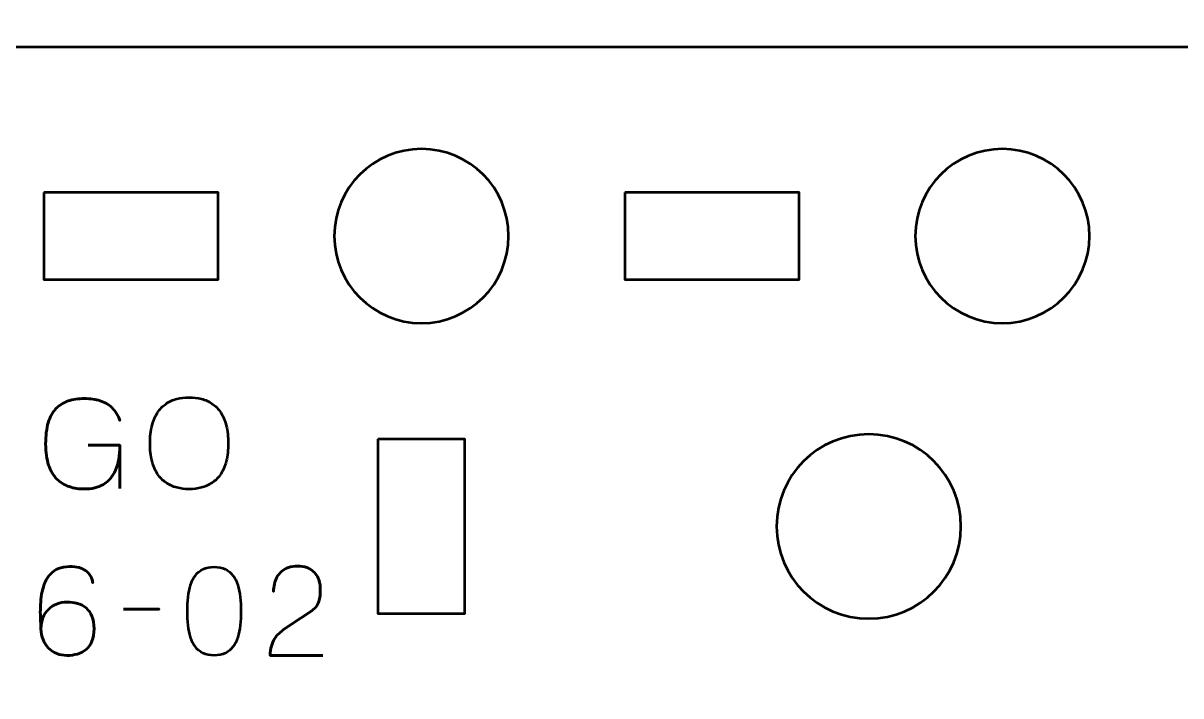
# Model space of a CAD drawing. Header units: centimetres. Extents: x -18.1 to -2.9, y -25.3 to -4.3.
# Drawn here: x -10.871 to -6.886, y -23.033 to -20.717 of the extents above; entities that cross this region are included whole.
import ezdxf

# ---------------------------------------------------------------- set-up
doc = ezdxf.new("R2010")
doc.units = ezdxf.units.CM
doc.header["$MEASUREMENT"] = 0
doc.layers.add('Layer 1', color=7, linetype='Continuous')

msp = doc.modelspace()

# ---------------------------------------------------------------- linework, layer by layer
at = {"layer": 'Layer 1', "color": 22, "lineweight": 53}
msp.add_open_spline([(-18.10003, -24.8499), (-18.10003, -24.8499), (-18.10003, -4.84994), (-18.10003, -4.84994), (-18.10003, -4.84994), (-18.10003, -4.57297), (-17.87694, -4.34998), (-17.59994, -4.34998), (-17.59994, -4.34998), (-17.59994, -4.34998), (-3.40007, -4.34998), (-3.40007, -4.34998), (-3.40007, -4.34998), (-3.12293, -4.34998), (-2.89997, -4.57297), (-2.89997, -4.84994), (-2.89997, -4.84994), (-2.89997, -4.84994), (-2.89997, -24.8499), (-2.89997, -24.8499), (-2.89997, -24.8499), (-2.89997, -25.1269), (-3.12293, -25.34999), (-3.40007, -25.34999), (-3.40007, -25.34999), (-3.40007, -25.34999), (-17.59994, -25.34999), (-17.59994, -25.34999), (-17.59994, -25.34999), (-17.87694, -25.34999), (-18.10003, -25.1269), (-18.10003, -24.8499)], degree=3, knots=[0, 0, 0, 0, 0.125, 0.125, 0.125, 0.125, 0.25, 0.25, 0.25, 0.25, 0.375, 0.375, 0.375, 0.375, 0.5, 0.5, 0.5, 0.5, 0.625, 0.625, 0.625, 0.625, 0.75, 0.75, 0.75, 0.75, 0.875, 0.875, 0.875, 0.875, 1, 1, 1, 1], dxfattribs=at)
at = {"layer": 'Layer 1', "color": 2, "lineweight": 53}
msp.add_open_spline([(-15.64991, -20.79996), (-15.64991, -20.79996), (-5.34995, -20.79996), (-5.34995, -20.79996), (-5.34995, -20.79996), (-5.07298, -20.79996), (-4.84999, -21.02306), (-4.84999, -21.30006), (-4.84999, -21.30006), (-4.84999, -21.30006), (-4.84999, -23.59998), (-4.84999, -23.59998), (-4.84999, -23.59998), (-4.84999, -23.87699), (-5.07298, -24.09994), (-5.34995, -24.09994), (-5.34995, -24.09994), (-5.34995, -24.09994), (-15.64991, -24.09994), (-15.64991, -24.09994), (-15.64991, -24.09994), (-15.9269, -24.09994), (-16.14999, -23.87699), (-16.14999, -23.59998), (-16.14999, -23.59998), (-16.14999, -23.59998), (-16.14999, -21.30006), (-16.14999, -21.30006), (-16.14999, -21.30006), (-16.14999, -21.02306), (-15.9269, -20.79996), (-15.64991, -20.79996)], degree=3, knots=[0, 0, 0, 0, 0.125, 0.125, 0.125, 0.125, 0.25, 0.25, 0.25, 0.25, 0.375, 0.375, 0.375, 0.375, 0.5, 0.5, 0.5, 0.5, 0.625, 0.625, 0.625, 0.625, 0.75, 0.75, 0.75, 0.75, 0.875, 0.875, 0.875, 0.875, 1, 1, 1, 1], dxfattribs=at)
at = {"layer": 'Layer 1', "color": 250, "lineweight": 53}
for points in [[(-9.19999, -21.44999), (-9.19999, -21.61576), (-9.33431, -21.74999), (-9.49998, -21.74999), (-9.49998, -21.74999), (-9.66561, -21.74999), (-9.79998, -21.61576), (-9.79998, -21.44999), (-9.79998, -21.44999), (-9.79998, -21.28433), (-9.66561, -21.14999), (-9.49998, -21.14999), (-9.49998, -21.14999), (-9.33431, -21.14999), (-9.19999, -21.28433), (-9.19999, -21.44999)], [(-7.20002, -21.44999), (-7.20002, -21.61576), (-7.33425, -21.74999), (-7.50002, -21.74999), (-7.50002, -21.74999), (-7.66569, -21.74999), (-7.80002, -21.61576), (-7.80002, -21.44999), (-7.80002, -21.44999), (-7.80002, -21.28433), (-7.66569, -21.14999), (-7.50002, -21.14999), (-7.50002, -21.14999), (-7.33425, -21.14999), (-7.20002, -21.28433), (-7.20002, -21.44999)], [(-10.8, -21.30006), (-10.8, -21.30006), (-10.2, -21.30006), (-10.2, -21.30006), (-10.2, -21.30006), (-10.2, -21.30006), (-10.2, -21.60006), (-10.2, -21.60006), (-10.2, -21.60006), (-10.2, -21.60006), (-10.8, -21.60006), (-10.8, -21.60006), (-10.8, -21.60006), (-10.8, -21.60006), (-10.8, -21.30006), (-10.8, -21.30006)], [(-8.79994, -21.30006), (-8.79994, -21.30006), (-8.19993, -21.30006), (-8.19993, -21.30006), (-8.19993, -21.30006), (-8.19993, -21.30006), (-8.19993, -21.60006), (-8.19993, -21.60006), (-8.19993, -21.60006), (-8.19993, -21.60006), (-8.79994, -21.60006), (-8.79994, -21.60006), (-8.79994, -21.60006), (-8.79994, -21.60006), (-8.79994, -21.30006), (-8.79994, -21.30006)], [(-9.65005, -22.15001), (-9.65005, -22.15001), (-9.35005, -22.15001), (-9.35005, -22.15001), (-9.35005, -22.15001), (-9.35005, -22.15001), (-9.35005, -22.75), (-9.35005, -22.75), (-9.35005, -22.75), (-9.35005, -22.75), (-9.65005, -22.75), (-9.65005, -22.75), (-9.65005, -22.75), (-9.65005, -22.75), (-9.65005, -22.15001), (-9.65005, -22.15001)], [(-7.95997, -22.13245), (-7.78465, -22.13245), (-7.64247, -22.27463), (-7.64247, -22.44995), (-7.64247, -22.44995), (-7.64247, -22.62527), (-7.78465, -22.76745), (-7.95997, -22.76745), (-7.95997, -22.76745), (-8.13529, -22.76745), (-8.27747, -22.62527), (-8.27747, -22.44995), (-8.27747, -22.44995), (-8.27747, -22.27463), (-8.13529, -22.13245), (-7.95997, -22.13245)]]:
    msp.add_open_spline(points, degree=3, knots=[0, 0, 0, 0, 0.25, 0.25, 0.25, 0.25, 0.5, 0.5, 0.5, 0.5, 0.75, 0.75, 0.75, 0.75, 1, 1, 1, 1], dxfattribs=at)
at = {"layer": 'Layer 1', "color": 30, "lineweight": 53}
for points, knots in [([(-10.64689, -22.17079), (-10.64689, -22.17079), (-10.5381, -22.17079), (-10.5381, -22.17079), (-10.5381, -22.17079), (-10.53824, -22.20544), (-10.54318, -22.23387), (-10.55306, -22.25602), (-10.55306, -22.25602), (-10.56293, -22.27825), (-10.5769, -22.29462), (-10.59511, -22.30527), (-10.59511, -22.30527), (-10.61331, -22.31586), (-10.6349, -22.32115), (-10.66002, -22.32108), (-10.66002, -22.32108), (-10.67886, -22.32115), (-10.69635, -22.31854), (-10.71251, -22.3131), (-10.71251, -22.3131), (-10.72867, -22.30774), (-10.74285, -22.29899), (-10.75499, -22.28693), (-10.75499, -22.28693), (-10.76712, -22.27486), (-10.77665, -22.25892), (-10.78342, -22.23909), (-10.78342, -22.23909), (-10.79019, -22.21927), (-10.79365, -22.19492), (-10.79379, -22.16614), (-10.79379, -22.16614), (-10.79372, -22.13721), (-10.79069, -22.1128), (-10.78469, -22.09276), (-10.78469, -22.09276), (-10.77862, -22.07279), (-10.76987, -22.05671), (-10.7583, -22.0445), (-10.7583, -22.0445), (-10.7468, -22.03237), (-10.73276, -22.02355), (-10.71625, -22.01804), (-10.71625, -22.01804), (-10.69974, -22.01254), (-10.68104, -22.00986), (-10.66002, -22.00993), (-10.66002, -22.00993), (-10.64005, -22.00986), (-10.62213, -22.01233), (-10.60618, -22.01734), (-10.60618, -22.01734), (-10.59024, -22.02235), (-10.57655, -22.03039), (-10.56512, -22.04147), (-10.56512, -22.04147), (-10.55362, -22.05254), (-10.54466, -22.06715), (-10.5381, -22.08528), (-10.5381, -22.08528), (-10.54466, -22.06715), (-10.55362, -22.05254), (-10.56512, -22.04147), (-10.56512, -22.04147), (-10.57655, -22.03039), (-10.59024, -22.02235), (-10.60618, -22.01734), (-10.60618, -22.01734), (-10.62213, -22.01233), (-10.64005, -22.00986), (-10.66002, -22.00993), (-10.66002, -22.00993), (-10.68104, -22.00986), (-10.69974, -22.01254), (-10.71625, -22.01804), (-10.71625, -22.01804), (-10.73276, -22.02355), (-10.7468, -22.03237), (-10.7583, -22.0445), (-10.7583, -22.0445), (-10.76987, -22.05671), (-10.77862, -22.07279), (-10.78469, -22.09276), (-10.78469, -22.09276), (-10.79069, -22.1128), (-10.79372, -22.13721), (-10.79379, -22.16614), (-10.79379, -22.16614), (-10.79365, -22.19492), (-10.79019, -22.21927), (-10.78342, -22.23909), (-10.78342, -22.23909), (-10.77665, -22.25892), (-10.76712, -22.27486), (-10.75499, -22.28693), (-10.75499, -22.28693), (-10.74285, -22.29899), (-10.72867, -22.30774), (-10.71251, -22.3131), (-10.71251, -22.3131), (-10.69635, -22.31854), (-10.67886, -22.32115), (-10.66002, -22.32108), (-10.66002, -22.32108), (-10.6349, -22.32115), (-10.61331, -22.31586), (-10.59511, -22.30527), (-10.59511, -22.30527), (-10.5769, -22.29462), (-10.56293, -22.27825), (-10.55306, -22.25602), (-10.55306, -22.25602), (-10.54318, -22.23387), (-10.53824, -22.20544), (-10.5381, -22.17079), (-10.5381, -22.17079), (-10.5381, -22.17079), (-10.64689, -22.17079), (-10.64689, -22.17079)], [0, 0, 0, 0, 0.0333333, 0.0333333, 0.0333333, 0.0333333, 0.0666667, 0.0666667, 0.0666667, 0.0666667, 0.1, 0.1, 0.1, 0.1, 0.1333333, 0.1333333, 0.1333333, 0.1333333, 0.1666667, 0.1666667, 0.1666667, 0.1666667, 0.2, 0.2, 0.2, 0.2, 0.2333333, 0.2333333, 0.2333333, 0.2333333, 0.2666667, 0.2666667, 0.2666667, 0.2666667, 0.3, 0.3, 0.3, 0.3, 0.3333333, 0.3333333, 0.3333333, 0.3333333, 0.3666667, 0.3666667, 0.3666667, 0.3666667, 0.4, 0.4, 0.4, 0.4, 0.4333333, 0.4333333, 0.4333333, 0.4333333, 0.4666667, 0.4666667, 0.4666667, 0.4666667, 0.5, 0.5, 0.5, 0.5, 0.5333333, 0.5333333, 0.5333333, 0.5333333, 0.5666667, 0.5666667, 0.5666667, 0.5666667, 0.6, 0.6, 0.6, 0.6, 0.6333333, 0.6333333, 0.6333333, 0.6333333, 0.6666667, 0.6666667, 0.6666667, 0.6666667, 0.7, 0.7, 0.7, 0.7, 0.7333333, 0.7333333, 0.7333333, 0.7333333, 0.7666667, 0.7666667, 0.7666667, 0.7666667, 0.8, 0.8, 0.8, 0.8, 0.8333333, 0.8333333, 0.8333333, 0.8333333, 0.8666667, 0.8666667, 0.8666667, 0.8666667, 0.9, 0.9, 0.9, 0.9, 0.9333333, 0.9333333, 0.9333333, 0.9333333, 0.9666667, 0.9666667, 0.9666667, 0.9666667, 1, 1, 1, 1]), ([(-10.29976, -22.3215), (-10.28487, -22.32157), (-10.27076, -22.31981), (-10.25729, -22.31635), (-10.25729, -22.31635), (-10.24388, -22.31282), (-10.23161, -22.30732), (-10.22039, -22.2997), (-10.22039, -22.2997), (-10.20917, -22.29215), (-10.19943, -22.2822), (-10.19118, -22.26992), (-10.19118, -22.26992), (-10.18292, -22.25765), (-10.17657, -22.24276), (-10.17206, -22.22526), (-10.17206, -22.22526), (-10.16747, -22.20777), (-10.16521, -22.18737), (-10.16514, -22.16402), (-10.16514, -22.16402), (-10.16521, -22.14067), (-10.16747, -22.12028), (-10.17206, -22.10271), (-10.17206, -22.10271), (-10.17657, -22.08514), (-10.18292, -22.07018), (-10.19118, -22.05784), (-10.19118, -22.05784), (-10.19943, -22.04549), (-10.20917, -22.03547), (-10.22039, -22.02778), (-10.22039, -22.02778), (-10.23161, -22.02009), (-10.24388, -22.01452), (-10.25729, -22.01092), (-10.25729, -22.01092), (-10.27076, -22.00739), (-10.28487, -22.00563), (-10.29976, -22.0057), (-10.29976, -22.0057), (-10.31465, -22.00563), (-10.32876, -22.00739), (-10.34224, -22.01092), (-10.34224, -22.01092), (-10.35564, -22.01452), (-10.36792, -22.02009), (-10.37914, -22.02778), (-10.37914, -22.02778), (-10.39035, -22.03547), (-10.40009, -22.04549), (-10.40835, -22.05784), (-10.40835, -22.05784), (-10.4166, -22.07018), (-10.42295, -22.08514), (-10.42747, -22.10271), (-10.42747, -22.10271), (-10.43205, -22.12028), (-10.43431, -22.14067), (-10.43438, -22.16402), (-10.43438, -22.16402), (-10.43431, -22.18737), (-10.43205, -22.20777), (-10.42747, -22.22526), (-10.42747, -22.22526), (-10.42295, -22.24276), (-10.4166, -22.25765), (-10.40835, -22.26992), (-10.40835, -22.26992), (-10.40009, -22.2822), (-10.39035, -22.29215), (-10.37914, -22.2997), (-10.37914, -22.2997), (-10.36792, -22.30732), (-10.35564, -22.31282), (-10.34224, -22.31635), (-10.34224, -22.31635), (-10.32876, -22.31981), (-10.31465, -22.32157), (-10.29976, -22.3215)], [0, 0, 0, 0, 0.05, 0.05, 0.05, 0.05, 0.1, 0.1, 0.1, 0.1, 0.15, 0.15, 0.15, 0.15, 0.2, 0.2, 0.2, 0.2, 0.25, 0.25, 0.25, 0.25, 0.3, 0.3, 0.3, 0.3, 0.35, 0.35, 0.35, 0.35, 0.4, 0.4, 0.4, 0.4, 0.45, 0.45, 0.45, 0.45, 0.5, 0.5, 0.5, 0.5, 0.55, 0.55, 0.55, 0.55, 0.6, 0.6, 0.6, 0.6, 0.65, 0.65, 0.65, 0.65, 0.7, 0.7, 0.7, 0.7, 0.75, 0.75, 0.75, 0.75, 0.8, 0.8, 0.8, 0.8, 0.85, 0.85, 0.85, 0.85, 0.9, 0.9, 0.9, 0.9, 0.95, 0.95, 0.95, 0.95, 1, 1, 1, 1]), ([(-10.29976, -22.3215), (-10.28487, -22.32157), (-10.27076, -22.31981), (-10.25729, -22.31635), (-10.25729, -22.31635), (-10.24388, -22.31282), (-10.23161, -22.30732), (-10.22039, -22.2997), (-10.22039, -22.2997), (-10.20917, -22.29215), (-10.19943, -22.2822), (-10.19118, -22.26992), (-10.19118, -22.26992), (-10.18292, -22.25765), (-10.17657, -22.24276), (-10.17206, -22.22526), (-10.17206, -22.22526), (-10.16747, -22.20777), (-10.16521, -22.18737), (-10.16514, -22.16402), (-10.16514, -22.16402), (-10.16521, -22.14067), (-10.16747, -22.12028), (-10.17206, -22.10271), (-10.17206, -22.10271), (-10.17657, -22.08514), (-10.18292, -22.07018), (-10.19118, -22.05784), (-10.19118, -22.05784), (-10.19943, -22.04549), (-10.20917, -22.03547), (-10.22039, -22.02778), (-10.22039, -22.02778), (-10.23161, -22.02009), (-10.24388, -22.01452), (-10.25729, -22.01092), (-10.25729, -22.01092), (-10.27076, -22.00739), (-10.28487, -22.00563), (-10.29976, -22.0057), (-10.29976, -22.0057), (-10.31465, -22.00563), (-10.32876, -22.00739), (-10.34224, -22.01092), (-10.34224, -22.01092), (-10.35564, -22.01452), (-10.36792, -22.02009), (-10.37914, -22.02778), (-10.37914, -22.02778), (-10.39035, -22.03547), (-10.40009, -22.04549), (-10.40835, -22.05784), (-10.40835, -22.05784), (-10.4166, -22.07018), (-10.42295, -22.08514), (-10.42747, -22.10271), (-10.42747, -22.10271), (-10.43205, -22.12028), (-10.43431, -22.14067), (-10.43438, -22.16402), (-10.43438, -22.16402), (-10.43431, -22.18737), (-10.43205, -22.20777), (-10.42747, -22.22526), (-10.42747, -22.22526), (-10.42295, -22.24276), (-10.4166, -22.25765), (-10.40835, -22.26992), (-10.40835, -22.26992), (-10.40009, -22.2822), (-10.39035, -22.29215), (-10.37914, -22.2997), (-10.37914, -22.2997), (-10.36792, -22.30732), (-10.35564, -22.31282), (-10.34224, -22.31635), (-10.34224, -22.31635), (-10.32876, -22.31981), (-10.31465, -22.32157), (-10.29976, -22.3215)], [0, 0, 0, 0, 0.05, 0.05, 0.05, 0.05, 0.1, 0.1, 0.1, 0.1, 0.15, 0.15, 0.15, 0.15, 0.2, 0.2, 0.2, 0.2, 0.25, 0.25, 0.25, 0.25, 0.3, 0.3, 0.3, 0.3, 0.35, 0.35, 0.35, 0.35, 0.4, 0.4, 0.4, 0.4, 0.45, 0.45, 0.45, 0.45, 0.5, 0.5, 0.5, 0.5, 0.55, 0.55, 0.55, 0.55, 0.6, 0.6, 0.6, 0.6, 0.65, 0.65, 0.65, 0.65, 0.7, 0.7, 0.7, 0.7, 0.75, 0.75, 0.75, 0.75, 0.8, 0.8, 0.8, 0.8, 0.85, 0.85, 0.85, 0.85, 0.9, 0.9, 0.9, 0.9, 0.95, 0.95, 0.95, 0.95, 1, 1, 1, 1]), ([(-10.5381, -22.31896), (-10.5381, -22.31896), (-10.5381, -22.17079), (-10.5381, -22.17079), (-10.5381, -22.17079), (-10.5381, -22.17079), (-10.5381, -22.31896), (-10.5381, -22.31896)], [0, 0, 0, 0, 0.5, 0.5, 0.5, 0.5, 1, 1, 1, 1]), ([(-10.81008, -22.80241), (-10.81001, -22.78858), (-10.80776, -22.77609), (-10.80324, -22.7648), (-10.80324, -22.7648), (-10.7988, -22.75358), (-10.79252, -22.74392), (-10.7844, -22.7358), (-10.7844, -22.7358), (-10.77636, -22.72776), (-10.76683, -22.72155), (-10.75597, -22.71718), (-10.75597, -22.71718), (-10.7451, -22.7128), (-10.73318, -22.71062), (-10.72034, -22.71054), (-10.72034, -22.71054), (-10.70743, -22.71047), (-10.69536, -22.7121), (-10.68414, -22.71534), (-10.68414, -22.71534), (-10.67292, -22.71852), (-10.66312, -22.72374), (-10.65458, -22.73094), (-10.65458, -22.73094), (-10.64604, -22.73806), (-10.63934, -22.74752), (-10.63454, -22.7593), (-10.63454, -22.7593), (-10.62975, -22.77108), (-10.62728, -22.7854), (-10.62721, -22.80241), (-10.62721, -22.80241), (-10.62728, -22.81941), (-10.62975, -22.83373), (-10.63454, -22.84552), (-10.63454, -22.84552), (-10.63934, -22.8573), (-10.64604, -22.86675), (-10.65458, -22.87388), (-10.65458, -22.87388), (-10.66312, -22.88108), (-10.67292, -22.8863), (-10.68414, -22.88947), (-10.68414, -22.88947), (-10.69536, -22.89272), (-10.70743, -22.89434), (-10.72034, -22.89427), (-10.72034, -22.89427), (-10.73318, -22.8942), (-10.74496, -22.89201), (-10.75576, -22.88764), (-10.75576, -22.88764), (-10.76648, -22.88326), (-10.77579, -22.87705), (-10.78377, -22.86894), (-10.78377, -22.86894), (-10.79174, -22.8609), (-10.79802, -22.85123), (-10.80253, -22.83994), (-10.80253, -22.83994), (-10.80712, -22.82872), (-10.80959, -22.81624), (-10.81008, -22.80241), (-10.81008, -22.80241), (-10.81037, -22.79542), (-10.81072, -22.7871), (-10.81121, -22.77743), (-10.81121, -22.77743), (-10.81171, -22.76769), (-10.81199, -22.75711), (-10.81206, -22.74575), (-10.81206, -22.74575), (-10.81213, -22.73432), (-10.81178, -22.72254), (-10.81086, -22.71047), (-10.81086, -22.71047), (-10.81001, -22.69834), (-10.80832, -22.68641), (-10.80585, -22.67463), (-10.80585, -22.67463), (-10.80338, -22.66292), (-10.79985, -22.65184), (-10.7952, -22.64147), (-10.7952, -22.64147), (-10.79054, -22.6311), (-10.78454, -22.62193), (-10.77713, -22.61395), (-10.77713, -22.61395), (-10.76966, -22.60598), (-10.76055, -22.5997), (-10.74976, -22.59512), (-10.74976, -22.59512), (-10.73896, -22.5906), (-10.72619, -22.58827), (-10.71145, -22.5882), (-10.71145, -22.5882), (-10.69861, -22.58827), (-10.68774, -22.58954), (-10.67871, -22.59201), (-10.67871, -22.59201), (-10.66968, -22.59448), (-10.66227, -22.5978), (-10.65634, -22.60189), (-10.65634, -22.60189), (-10.65049, -22.60605), (-10.64583, -22.61057), (-10.64245, -22.61558), (-10.64245, -22.61558), (-10.63906, -22.62052), (-10.63652, -22.62553), (-10.63497, -22.63054), (-10.63497, -22.63054), (-10.63334, -22.63554), (-10.63229, -22.6402), (-10.63186, -22.64451), (-10.63186, -22.64451), (-10.63229, -22.6402), (-10.63334, -22.63554), (-10.63497, -22.63054), (-10.63497, -22.63054), (-10.63652, -22.62553), (-10.63906, -22.62052), (-10.64245, -22.61558), (-10.64245, -22.61558), (-10.64583, -22.61057), (-10.65049, -22.60605), (-10.65634, -22.60189), (-10.65634, -22.60189), (-10.66227, -22.5978), (-10.66968, -22.59448), (-10.67871, -22.59201), (-10.67871, -22.59201), (-10.68774, -22.58954), (-10.69861, -22.58827), (-10.71145, -22.5882), (-10.71145, -22.5882), (-10.72619, -22.58827), (-10.73896, -22.5906), (-10.74976, -22.59512), (-10.74976, -22.59512), (-10.76055, -22.5997), (-10.76966, -22.60598), (-10.77713, -22.61395), (-10.77713, -22.61395), (-10.78454, -22.62193), (-10.79054, -22.6311), (-10.7952, -22.64147), (-10.7952, -22.64147), (-10.79985, -22.65184), (-10.80338, -22.66292), (-10.80585, -22.67463), (-10.80585, -22.67463), (-10.80832, -22.68641), (-10.81001, -22.69834), (-10.81086, -22.71047), (-10.81086, -22.71047), (-10.81178, -22.72254), (-10.81213, -22.73432), (-10.81206, -22.74575), (-10.81206, -22.74575), (-10.81199, -22.75711), (-10.81171, -22.76769), (-10.81121, -22.77743), (-10.81121, -22.77743), (-10.81072, -22.7871), (-10.81037, -22.79542), (-10.81008, -22.80241), (-10.81008, -22.80241), (-10.80959, -22.81624), (-10.80712, -22.82872), (-10.80253, -22.83994), (-10.80253, -22.83994), (-10.79802, -22.85123), (-10.79174, -22.8609), (-10.78377, -22.86894), (-10.78377, -22.86894), (-10.77579, -22.87705), (-10.76648, -22.88326), (-10.75576, -22.88764), (-10.75576, -22.88764), (-10.74496, -22.89201), (-10.73318, -22.8942), (-10.72034, -22.89427), (-10.72034, -22.89427), (-10.70743, -22.89434), (-10.69536, -22.89272), (-10.68414, -22.88947), (-10.68414, -22.88947), (-10.67292, -22.8863), (-10.66312, -22.88108), (-10.65458, -22.87388), (-10.65458, -22.87388), (-10.64604, -22.86675), (-10.63934, -22.8573), (-10.63454, -22.84552), (-10.63454, -22.84552), (-10.62975, -22.83373), (-10.62728, -22.81941), (-10.62721, -22.80241), (-10.62721, -22.80241), (-10.62728, -22.7854), (-10.62975, -22.77108), (-10.63454, -22.7593), (-10.63454, -22.7593), (-10.63934, -22.74752), (-10.64604, -22.73806), (-10.65458, -22.73094), (-10.65458, -22.73094), (-10.66312, -22.72374), (-10.67292, -22.71852), (-10.68414, -22.71534), (-10.68414, -22.71534), (-10.69536, -22.7121), (-10.70743, -22.71047), (-10.72034, -22.71054), (-10.72034, -22.71054), (-10.73318, -22.71062), (-10.7451, -22.7128), (-10.75597, -22.71718), (-10.75597, -22.71718), (-10.76683, -22.72155), (-10.77636, -22.72776), (-10.7844, -22.7358), (-10.7844, -22.7358), (-10.79252, -22.74392), (-10.7988, -22.75358), (-10.80324, -22.7648), (-10.80324, -22.7648), (-10.80776, -22.77609), (-10.81001, -22.78858), (-10.81008, -22.80241)], [0, 0, 0, 0, 0.0172414, 0.0172414, 0.0172414, 0.0172414, 0.0344828, 0.0344828, 0.0344828, 0.0344828, 0.0517241, 0.0517241, 0.0517241, 0.0517241, 0.0689655, 0.0689655, 0.0689655, 0.0689655, 0.0862069, 0.0862069, 0.0862069, 0.0862069, 0.1034483, 0.1034483, 0.1034483, 0.1034483, 0.1206897, 0.1206897, 0.1206897, 0.1206897, 0.137931, 0.137931, 0.137931, 0.137931, 0.1551724, 0.1551724, 0.1551724, 0.1551724, 0.1724138, 0.1724138, 0.1724138, 0.1724138, 0.1896552, 0.1896552, 0.1896552, 0.1896552, 0.2068966, 0.2068966, 0.2068966, 0.2068966, 0.2241379, 0.2241379, 0.2241379, 0.2241379, 0.2413793, 0.2413793, 0.2413793, 0.2413793, 0.2586207, 0.2586207, 0.2586207, 0.2586207, 0.2758621, 0.2758621, 0.2758621, 0.2758621, 0.2931034, 0.2931034, 0.2931034, 0.2931034, 0.3103448, 0.3103448, 0.3103448, 0.3103448, 0.3275862, 0.3275862, 0.3275862, 0.3275862, 0.3448276, 0.3448276, 0.3448276, 0.3448276, 0.362069, 0.362069, 0.362069, 0.362069, 0.3793103, 0.3793103, 0.3793103, 0.3793103, 0.3965517, 0.3965517, 0.3965517, 0.3965517, 0.4137931, 0.4137931, 0.4137931, 0.4137931, 0.4310345, 0.4310345, 0.4310345, 0.4310345, 0.4482759, 0.4482759, 0.4482759, 0.4482759, 0.4655172, 0.4655172, 0.4655172, 0.4655172, 0.4827586, 0.4827586, 0.4827586, 0.4827586, 0.5, 0.5, 0.5, 0.5, 0.5172414, 0.5172414, 0.5172414, 0.5172414, 0.5344828, 0.5344828, 0.5344828, 0.5344828, 0.5517241, 0.5517241, 0.5517241, 0.5517241, 0.5689655, 0.5689655, 0.5689655, 0.5689655, 0.5862069, 0.5862069, 0.5862069, 0.5862069, 0.6034483, 0.6034483, 0.6034483, 0.6034483, 0.6206897, 0.6206897, 0.6206897, 0.6206897, 0.637931, 0.637931, 0.637931, 0.637931, 0.6551724, 0.6551724, 0.6551724, 0.6551724, 0.6724138, 0.6724138, 0.6724138, 0.6724138, 0.6896552, 0.6896552, 0.6896552, 0.6896552, 0.7068966, 0.7068966, 0.7068966, 0.7068966, 0.7241379, 0.7241379, 0.7241379, 0.7241379, 0.7413793, 0.7413793, 0.7413793, 0.7413793, 0.7586207, 0.7586207, 0.7586207, 0.7586207, 0.7758621, 0.7758621, 0.7758621, 0.7758621, 0.7931034, 0.7931034, 0.7931034, 0.7931034, 0.8103448, 0.8103448, 0.8103448, 0.8103448, 0.8275862, 0.8275862, 0.8275862, 0.8275862, 0.8448276, 0.8448276, 0.8448276, 0.8448276, 0.862069, 0.862069, 0.862069, 0.862069, 0.8793103, 0.8793103, 0.8793103, 0.8793103, 0.8965517, 0.8965517, 0.8965517, 0.8965517, 0.9137931, 0.9137931, 0.9137931, 0.9137931, 0.9310345, 0.9310345, 0.9310345, 0.9310345, 0.9482759, 0.9482759, 0.9482759, 0.9482759, 0.9655172, 0.9655172, 0.9655172, 0.9655172, 0.9827586, 0.9827586, 0.9827586, 0.9827586, 1, 1, 1, 1]), ([(-10.21361, -22.89427), (-10.1988, -22.8942), (-10.18603, -22.89159), (-10.17537, -22.88651), (-10.17537, -22.88651), (-10.16479, -22.88143), (-10.15597, -22.87416), (-10.14892, -22.86492), (-10.14892, -22.86492), (-10.14193, -22.85561), (-10.13643, -22.8446), (-10.13234, -22.8319), (-10.13234, -22.8319), (-10.12831, -22.8192), (-10.12542, -22.8053), (-10.1238, -22.79006), (-10.1238, -22.79006), (-10.1221, -22.77482), (-10.12126, -22.7588), (-10.12133, -22.74187), (-10.12133, -22.74187), (-10.12126, -22.72501), (-10.1221, -22.70899), (-10.1238, -22.69382), (-10.1238, -22.69382), (-10.12542, -22.67865), (-10.12831, -22.66468), (-10.13234, -22.65198), (-10.13234, -22.65198), (-10.13643, -22.63935), (-10.14193, -22.62835), (-10.14892, -22.61896), (-10.14892, -22.61896), (-10.15597, -22.60965), (-10.16479, -22.60238), (-10.17537, -22.5973), (-10.17537, -22.5973), (-10.18603, -22.59215), (-10.1988, -22.58954), (-10.21361, -22.58947), (-10.21361, -22.58947), (-10.22843, -22.58954), (-10.2412, -22.59215), (-10.25186, -22.5973), (-10.25186, -22.5973), (-10.26244, -22.60238), (-10.27126, -22.60965), (-10.27831, -22.61896), (-10.27831, -22.61896), (-10.2853, -22.62835), (-10.2908, -22.63935), (-10.29489, -22.65198), (-10.29489, -22.65198), (-10.29892, -22.66468), (-10.30181, -22.67865), (-10.30343, -22.69382), (-10.30343, -22.69382), (-10.30512, -22.70899), (-10.30597, -22.72501), (-10.3059, -22.74187), (-10.3059, -22.74187), (-10.30597, -22.7588), (-10.30512, -22.77482), (-10.30343, -22.79006), (-10.30343, -22.79006), (-10.30181, -22.8053), (-10.29892, -22.8192), (-10.29489, -22.8319), (-10.29489, -22.8319), (-10.2908, -22.8446), (-10.2853, -22.85561), (-10.27831, -22.86492), (-10.27831, -22.86492), (-10.27126, -22.87416), (-10.26244, -22.88143), (-10.25186, -22.88651), (-10.25186, -22.88651), (-10.2412, -22.89159), (-10.22843, -22.8942), (-10.21361, -22.89427)], [0, 0, 0, 0, 0.05, 0.05, 0.05, 0.05, 0.1, 0.1, 0.1, 0.1, 0.15, 0.15, 0.15, 0.15, 0.2, 0.2, 0.2, 0.2, 0.25, 0.25, 0.25, 0.25, 0.3, 0.3, 0.3, 0.3, 0.35, 0.35, 0.35, 0.35, 0.4, 0.4, 0.4, 0.4, 0.45, 0.45, 0.45, 0.45, 0.5, 0.5, 0.5, 0.5, 0.55, 0.55, 0.55, 0.55, 0.6, 0.6, 0.6, 0.6, 0.65, 0.65, 0.65, 0.65, 0.7, 0.7, 0.7, 0.7, 0.75, 0.75, 0.75, 0.75, 0.8, 0.8, 0.8, 0.8, 0.85, 0.85, 0.85, 0.85, 0.9, 0.9, 0.9, 0.9, 0.95, 0.95, 0.95, 0.95, 1, 1, 1, 1]), ([(-10.21361, -22.89427), (-10.1988, -22.8942), (-10.18603, -22.89159), (-10.17537, -22.88651), (-10.17537, -22.88651), (-10.16479, -22.88143), (-10.15597, -22.87416), (-10.14892, -22.86492), (-10.14892, -22.86492), (-10.14193, -22.85561), (-10.13643, -22.8446), (-10.13234, -22.8319), (-10.13234, -22.8319), (-10.12831, -22.8192), (-10.12542, -22.8053), (-10.1238, -22.79006), (-10.1238, -22.79006), (-10.1221, -22.77482), (-10.12126, -22.7588), (-10.12133, -22.74187), (-10.12133, -22.74187), (-10.12126, -22.72501), (-10.1221, -22.70899), (-10.1238, -22.69382), (-10.1238, -22.69382), (-10.12542, -22.67865), (-10.12831, -22.66468), (-10.13234, -22.65198), (-10.13234, -22.65198), (-10.13643, -22.63935), (-10.14193, -22.62835), (-10.14892, -22.61896), (-10.14892, -22.61896), (-10.15597, -22.60965), (-10.16479, -22.60238), (-10.17537, -22.5973), (-10.17537, -22.5973), (-10.18603, -22.59215), (-10.1988, -22.58954), (-10.21361, -22.58947), (-10.21361, -22.58947), (-10.22843, -22.58954), (-10.2412, -22.59215), (-10.25186, -22.5973), (-10.25186, -22.5973), (-10.26244, -22.60238), (-10.27126, -22.60965), (-10.27831, -22.61896), (-10.27831, -22.61896), (-10.2853, -22.62835), (-10.2908, -22.63935), (-10.29489, -22.65198), (-10.29489, -22.65198), (-10.29892, -22.66468), (-10.30181, -22.67865), (-10.30343, -22.69382), (-10.30343, -22.69382), (-10.30512, -22.70899), (-10.30597, -22.72501), (-10.3059, -22.74187), (-10.3059, -22.74187), (-10.30597, -22.7588), (-10.30512, -22.77482), (-10.30343, -22.79006), (-10.30343, -22.79006), (-10.30181, -22.8053), (-10.29892, -22.8192), (-10.29489, -22.8319), (-10.29489, -22.8319), (-10.2908, -22.8446), (-10.2853, -22.85561), (-10.27831, -22.86492), (-10.27831, -22.86492), (-10.27126, -22.87416), (-10.26244, -22.88143), (-10.25186, -22.88651), (-10.25186, -22.88651), (-10.2412, -22.89159), (-10.22843, -22.8942), (-10.21361, -22.89427)], [0, 0, 0, 0, 0.05, 0.05, 0.05, 0.05, 0.1, 0.1, 0.1, 0.1, 0.15, 0.15, 0.15, 0.15, 0.2, 0.2, 0.2, 0.2, 0.25, 0.25, 0.25, 0.25, 0.3, 0.3, 0.3, 0.3, 0.35, 0.35, 0.35, 0.35, 0.4, 0.4, 0.4, 0.4, 0.45, 0.45, 0.45, 0.45, 0.5, 0.5, 0.5, 0.5, 0.55, 0.55, 0.55, 0.55, 0.6, 0.6, 0.6, 0.6, 0.65, 0.65, 0.65, 0.65, 0.7, 0.7, 0.7, 0.7, 0.75, 0.75, 0.75, 0.75, 0.8, 0.8, 0.8, 0.8, 0.85, 0.85, 0.85, 0.85, 0.9, 0.9, 0.9, 0.9, 0.95, 0.95, 0.95, 0.95, 1, 1, 1, 1]), ([(-9.83939, -22.89427), (-9.83939, -22.89427), (-10.021, -22.89427), (-10.021, -22.89427), (-10.021, -22.89427), (-10.02065, -22.88199), (-10.0191, -22.87113), (-10.01648, -22.86181), (-10.01648, -22.86181), (-10.0138, -22.8525), (-10.01021, -22.84432), (-10.00576, -22.83726), (-10.00576, -22.83726), (-10.00124, -22.83021), (-9.99609, -22.82393), (-9.99024, -22.81842), (-9.99024, -22.81842), (-9.98438, -22.81285), (-9.9781, -22.80777), (-9.97133, -22.80297), (-9.97133, -22.80297), (-9.96456, -22.79824), (-9.95757, -22.79352), (-9.9503, -22.78886), (-9.9503, -22.78886), (-9.9503, -22.78886), (-9.87791, -22.7406), (-9.87791, -22.7406), (-9.87791, -22.7406), (-9.87051, -22.73538), (-9.86472, -22.72967), (-9.86063, -22.72353), (-9.86063, -22.72353), (-9.85647, -22.71739), (-9.85357, -22.7109), (-9.85181, -22.70405), (-9.85181, -22.70405), (-9.85012, -22.69728), (-9.84906, -22.6903), (-9.84871, -22.68324), (-9.84871, -22.68324), (-9.84835, -22.67611), (-9.84821, -22.66899), (-9.84828, -22.66186), (-9.84828, -22.66186), (-9.84828, -22.65601), (-9.84906, -22.64973), (-9.85061, -22.64295), (-9.85061, -22.64295), (-9.85223, -22.63625), (-9.85477, -22.62955), (-9.85837, -22.62292), (-9.85837, -22.62292), (-9.86197, -22.61628), (-9.86677, -22.61022), (-9.87276, -22.60471), (-9.87276, -22.60471), (-9.87876, -22.59928), (-9.88617, -22.59491), (-9.89499, -22.59159), (-9.89499, -22.59159), (-9.90381, -22.58827), (-9.91418, -22.58658), (-9.92617, -22.58651), (-9.92617, -22.58651), (-9.93824, -22.58658), (-9.94889, -22.58827), (-9.95807, -22.59152), (-9.95807, -22.59152), (-9.96724, -22.59476), (-9.97507, -22.59928), (-9.98156, -22.60499), (-9.98156, -22.60499), (-9.98805, -22.61071), (-9.99327, -22.61734), (-9.99736, -22.62475), (-9.99736, -22.62475), (-10.00146, -22.63216), (-10.00442, -22.64006), (-10.00632, -22.64839), (-10.00632, -22.64839), (-10.00823, -22.65671), (-10.00915, -22.66518), (-10.00915, -22.67372), (-10.00915, -22.67372), (-10.00915, -22.66518), (-10.00823, -22.65671), (-10.00632, -22.64839), (-10.00632, -22.64839), (-10.00442, -22.64006), (-10.00146, -22.63216), (-9.99736, -22.62475), (-9.99736, -22.62475), (-9.99327, -22.61734), (-9.98805, -22.61071), (-9.98156, -22.60499), (-9.98156, -22.60499), (-9.97507, -22.59928), (-9.96724, -22.59476), (-9.95807, -22.59152), (-9.95807, -22.59152), (-9.94889, -22.58827), (-9.93824, -22.58658), (-9.92617, -22.58651), (-9.92617, -22.58651), (-9.91418, -22.58658), (-9.90381, -22.58827), (-9.89499, -22.59159), (-9.89499, -22.59159), (-9.88617, -22.59491), (-9.87876, -22.59928), (-9.87276, -22.60471), (-9.87276, -22.60471), (-9.86677, -22.61022), (-9.86197, -22.61628), (-9.85837, -22.62292), (-9.85837, -22.62292), (-9.85477, -22.62955), (-9.85223, -22.63625), (-9.85061, -22.64295), (-9.85061, -22.64295), (-9.84906, -22.64973), (-9.84828, -22.65601), (-9.84828, -22.66186), (-9.84828, -22.66186), (-9.84821, -22.66899), (-9.84835, -22.67611), (-9.84871, -22.68324), (-9.84871, -22.68324), (-9.84906, -22.6903), (-9.85012, -22.69728), (-9.85181, -22.70405), (-9.85181, -22.70405), (-9.85357, -22.7109), (-9.85647, -22.71739), (-9.86063, -22.72353), (-9.86063, -22.72353), (-9.86472, -22.72967), (-9.87051, -22.73538), (-9.87791, -22.7406), (-9.87791, -22.7406), (-9.87791, -22.7406), (-9.9503, -22.78886), (-9.9503, -22.78886), (-9.9503, -22.78886), (-9.95757, -22.79352), (-9.96456, -22.79824), (-9.97133, -22.80297), (-9.97133, -22.80297), (-9.9781, -22.80777), (-9.98438, -22.81285), (-9.99024, -22.81842), (-9.99024, -22.81842), (-9.99609, -22.82393), (-10.00124, -22.83021), (-10.00576, -22.83726), (-10.00576, -22.83726), (-10.01021, -22.84432), (-10.0138, -22.8525), (-10.01648, -22.86181), (-10.01648, -22.86181), (-10.0191, -22.87113), (-10.02065, -22.88199), (-10.021, -22.89427), (-10.021, -22.89427), (-10.021, -22.89427), (-9.83939, -22.89427), (-9.83939, -22.89427)], [0, 0, 0, 0, 0.0238095, 0.0238095, 0.0238095, 0.0238095, 0.047619, 0.047619, 0.047619, 0.047619, 0.0714286, 0.0714286, 0.0714286, 0.0714286, 0.0952381, 0.0952381, 0.0952381, 0.0952381, 0.1190476, 0.1190476, 0.1190476, 0.1190476, 0.1428571, 0.1428571, 0.1428571, 0.1428571, 0.1666667, 0.1666667, 0.1666667, 0.1666667, 0.1904762, 0.1904762, 0.1904762, 0.1904762, 0.2142857, 0.2142857, 0.2142857, 0.2142857, 0.2380952, 0.2380952, 0.2380952, 0.2380952, 0.2619048, 0.2619048, 0.2619048, 0.2619048, 0.2857143, 0.2857143, 0.2857143, 0.2857143, 0.3095238, 0.3095238, 0.3095238, 0.3095238, 0.3333333, 0.3333333, 0.3333333, 0.3333333, 0.3571429, 0.3571429, 0.3571429, 0.3571429, 0.3809524, 0.3809524, 0.3809524, 0.3809524, 0.4047619, 0.4047619, 0.4047619, 0.4047619, 0.4285714, 0.4285714, 0.4285714, 0.4285714, 0.452381, 0.452381, 0.452381, 0.452381, 0.4761905, 0.4761905, 0.4761905, 0.4761905, 0.5, 0.5, 0.5, 0.5, 0.5238095, 0.5238095, 0.5238095, 0.5238095, 0.547619, 0.547619, 0.547619, 0.547619, 0.5714286, 0.5714286, 0.5714286, 0.5714286, 0.5952381, 0.5952381, 0.5952381, 0.5952381, 0.6190476, 0.6190476, 0.6190476, 0.6190476, 0.6428571, 0.6428571, 0.6428571, 0.6428571, 0.6666667, 0.6666667, 0.6666667, 0.6666667, 0.6904762, 0.6904762, 0.6904762, 0.6904762, 0.7142857, 0.7142857, 0.7142857, 0.7142857, 0.7380952, 0.7380952, 0.7380952, 0.7380952, 0.7619048, 0.7619048, 0.7619048, 0.7619048, 0.7857143, 0.7857143, 0.7857143, 0.7857143, 0.8095238, 0.8095238, 0.8095238, 0.8095238, 0.8333333, 0.8333333, 0.8333333, 0.8333333, 0.8571429, 0.8571429, 0.8571429, 0.8571429, 0.8809524, 0.8809524, 0.8809524, 0.8809524, 0.9047619, 0.9047619, 0.9047619, 0.9047619, 0.9285714, 0.9285714, 0.9285714, 0.9285714, 0.952381, 0.952381, 0.952381, 0.952381, 0.9761905, 0.9761905, 0.9761905, 0.9761905, 1, 1, 1, 1]), ([(-10.52603, -22.73467), (-10.52603, -22.73467), (-10.40284, -22.73467), (-10.40284, -22.73467), (-10.40284, -22.73467), (-10.40284, -22.73467), (-10.52603, -22.73467), (-10.52603, -22.73467)], [0, 0, 0, 0, 0.5, 0.5, 0.5, 0.5, 1, 1, 1, 1])]:
    msp.add_open_spline(points, degree=3, knots=knots, dxfattribs=at)

doc.saveas('drawing.dxf')
